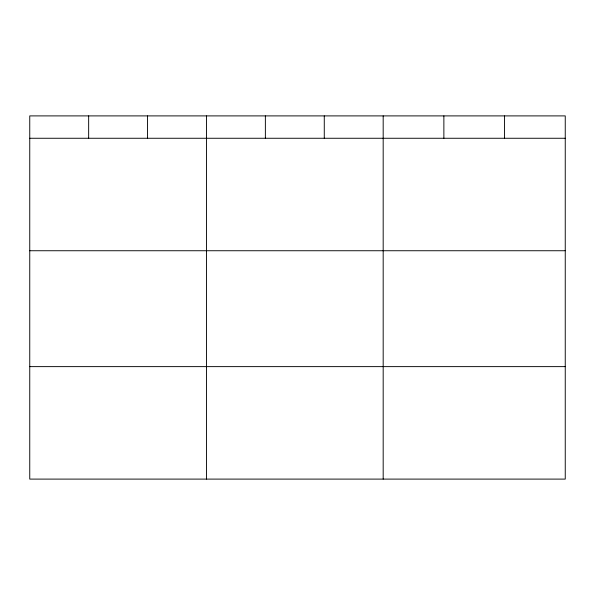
<?xml version="1.0" encoding="UTF-8"?>
<svg xmlns="http://www.w3.org/2000/svg" width="595" height="595" viewBox="0 0 595 595"><rect width="100%" height="100%" fill="white"/><g stroke="black" fill="none" stroke-linecap="round" stroke-linejoin="round"><path stroke-width="0.89" d="M565.25 250.74L565.25 115.899L29.75 115.899L29.75 479.101L565.25 479.101L565.25 250.74L29.75 250.74M29.75 138.263L565.25 138.263M29.75 366.624L565.25 366.624M504.56 115.899L504.56 138.263M443.87 115.899L443.87 138.263M383.18 115.899L383.18 479.101M324.275 115.899L324.275 138.263M265.37 115.899L265.37 138.263M206.465 115.899L206.465 479.101M147.56 115.899L147.56 138.263M88.655 115.899L88.655 138.263"/></g></svg>
